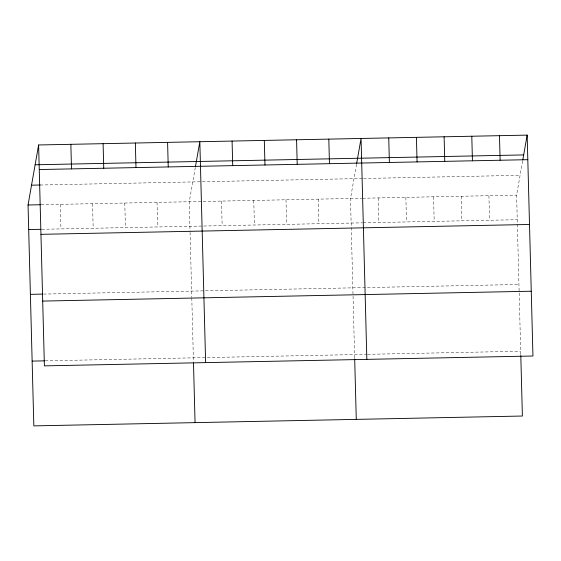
<?xml version="1.0" encoding="UTF-8"?>
<svg xmlns="http://www.w3.org/2000/svg" width="561" height="561" viewBox="0 0 561 561"><rect width="100%" height="100%" fill="white"/><g stroke="black" fill="none" stroke-linecap="round" stroke-linejoin="round"><path stroke-width="0.42" stroke-dasharray="2.81 2.1" d="M195.305 167.48L189.274 201.736L190.053 231.49M356.523 164.226L350.492 198.482L354.671 358.044M520.783 354.692L516.604 195.13L522.635 160.874M40.252 185.011L201.476 181.757M202.346 181.736L362.63 178.503M363.5 178.489L520.089 175.327M41.121 204.73L361.74 198.257M362.609 198.243L516.604 195.13M41.766 229.295L362.385 222.829M363.248 222.808L517.249 219.702M43.463 294.083L518.946 284.49M45.21 360.835L206.434 357.581M207.304 357.567L366.698 354.349M367.56 354.328L520.692 351.242M488.919 195.691L489.564 220.263M461.233 196.252L461.878 220.817M433.548 196.806L434.193 221.378M405.862 197.367L406.508 221.939M378.177 197.928L378.822 222.493M318.248 199.134L318.893 223.706M286.005 199.786L286.65 224.358M253.761 200.438L254.406 225.003M221.518 201.09L222.163 225.655M190.074 232.352L191.771 297.085M191.792 297.94L193.475 362.168M157.031 202.388L157.669 226.96M124.78 203.04L125.426 227.612M92.537 203.692L93.182 228.257M60.293 204.344L60.939 228.909"/><path stroke-width="0.84" d="M520.804 355.562L522.389 416.031L33.835 425.883L28.05 204.989L38.611 144.969L527.165 135.117L532.95 356.011L44.396 365.87L38.611 144.969M195.452 166.624L199.835 141.716L205.621 362.616M356.677 163.377L361.06 138.469L366.845 359.363M522.782 160.025L527.165 135.117M35.126 164.78L523.679 154.92M39.256 169.541L527.81 159.682M31.535 185.186L40.252 185.011M28.05 204.989L40.252 204.744M28.695 229.561L40.897 229.316M40.953 234.33L529.507 224.47M30.392 294.35L42.594 294.104M42.699 301.082L531.253 291.222M32.138 361.102L44.34 360.849M499.479 135.671L500.124 160.243M471.794 136.232L472.439 160.804M444.109 136.793L444.754 161.358M416.43 137.347L417.068 161.919M388.745 137.908L389.383 162.473M354.699 358.914L356.277 419.383M328.816 139.114L329.454 163.686M296.566 139.766L297.211 164.338M264.322 140.418L264.967 164.99M232.079 141.07L232.724 165.635M193.496 363.03L195.06 422.629M167.592 142.368L168.237 166.94M135.348 143.02L135.986 167.592M103.105 143.672L103.743 168.237M70.854 144.324L71.499 168.889"/></g></svg>
